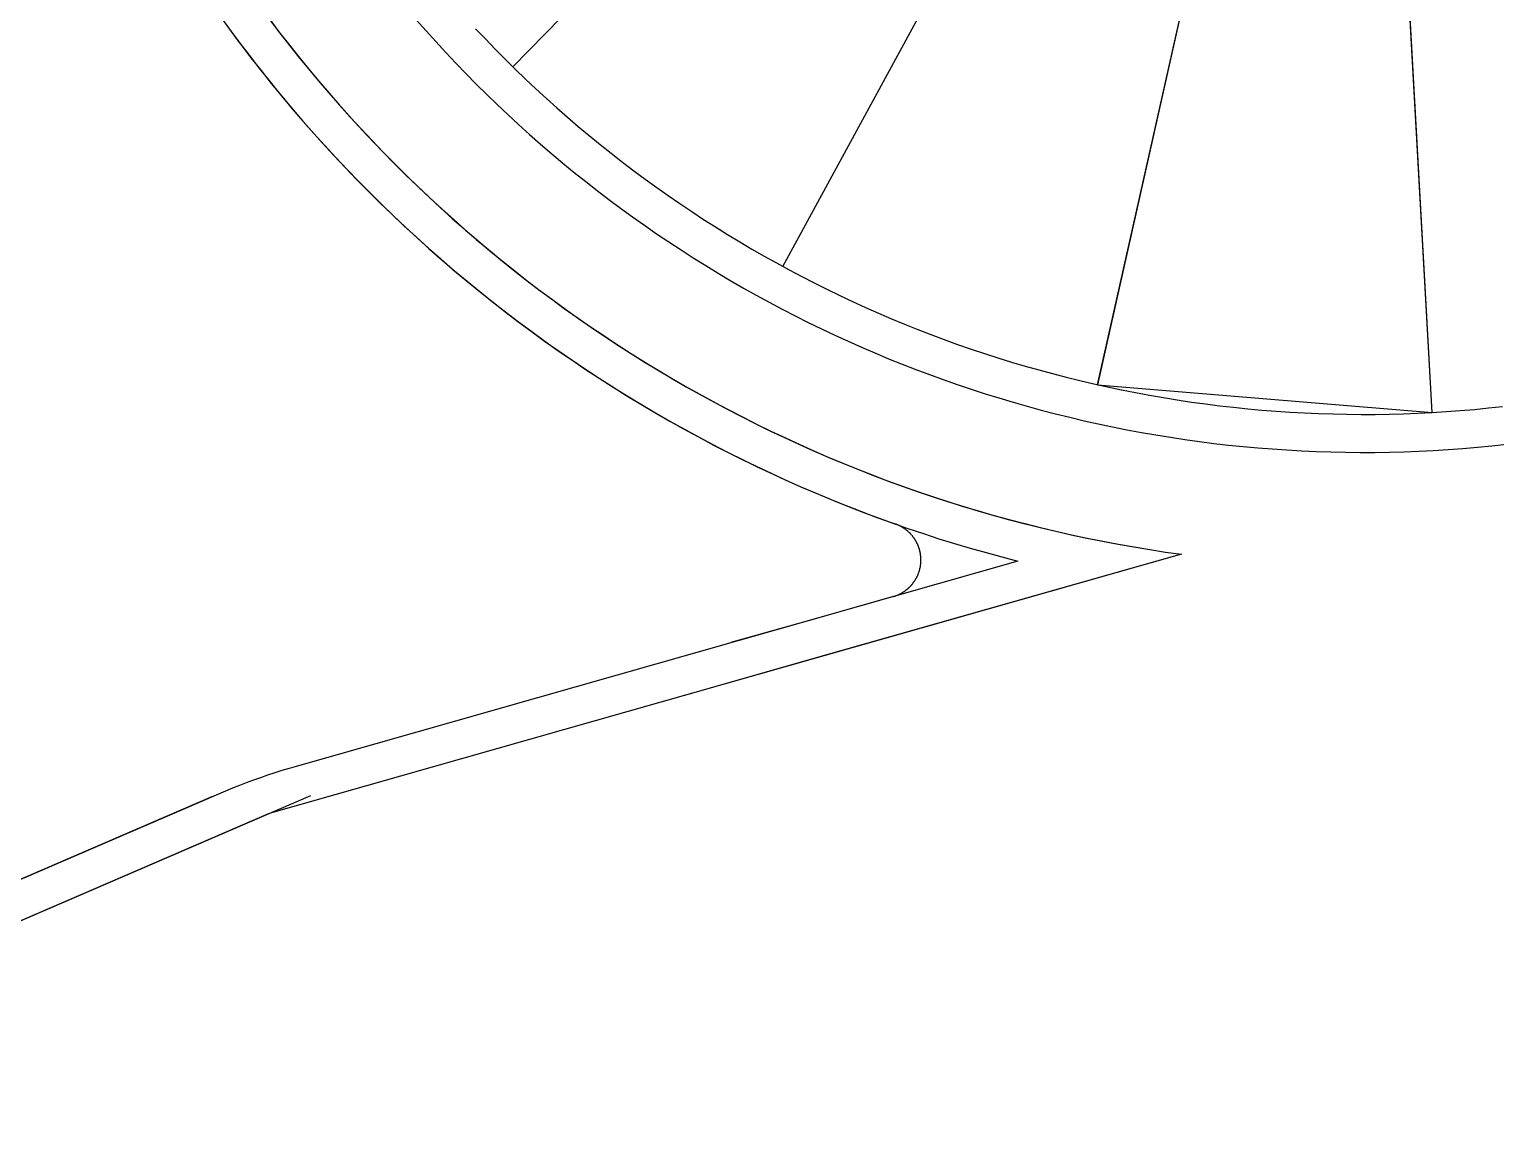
# Model space of a CAD drawing. Header units: metres. Extents: x 680594 to 684853, y 828874 to 830078.
# Drawn here: x 682036.2 to 682151.9, y 829428.9 to 829516.4 of the extents above; entities that cross this region are included whole.
import ezdxf

# ---------------------------------------------------------------- set-up
doc = ezdxf.new("R2010")
doc.units = ezdxf.units.M
doc.layers.add('PLOT_LINES', color=7, linetype='Continuous')

msp = doc.modelspace()

# ---------------------------------------------------------------- linework, layer by layer
at = {"layer": 'PLOT_LINES'}
for points in [[(682074.37, 829513.42), (682117.76, 829557.71)], [(682074.37, 829513.42), (682117.76, 829557.71)], [(682074.37, 829513.42), (682117.76, 829557.71)], [(682074.37, 829513.42), (682117.76, 829557.71)], [(682095.68, 829497.66), (682125.31, 829552.13)], [(682095.68, 829497.66), (682125.31, 829552.13)], [(682095.68, 829497.66), (682125.31, 829552.13)], [(682095.68, 829497.66), (682125.31, 829552.13)], [(682120.49, 829488.34), (682134.09, 829548.83)], [(682120.49, 829488.34), (682134.09, 829548.83)], [(682120.49, 829488.34), (682134.09, 829548.83)], [(682120.49, 829488.34), (682134.09, 829548.83)], [(682146.9, 829486.15), (682143.44, 829548.05)], [(682146.9, 829486.15), (682143.44, 829548.05)], [(682146.9, 829486.15), (682143.44, 829548.05)], [(682146.9, 829486.15), (682143.44, 829548.05)], [(682145.17, 829517.1), (682127.29, 829518.58), (682120.49, 829488.34), (682146.9, 829486.15), (682145.17, 829517.1)], [(682051.4, 829517.24), (682052.16, 829516.19), (682052.93, 829515.16), (682053.71, 829514.13), (682054.51, 829513.11), (682055.32, 829512.1), (682056.14, 829511.1), (682056.97, 829510.11), (682057.81, 829509.13), (682058.67, 829508.16), (682059.54, 829507.2), (682060.41, 829506.25), (682061.3, 829505.31), (682062.2, 829504.38), (682063.11, 829503.46), (682064.03, 829502.55), (682064.96, 829501.66), (682065.9, 829500.77), (682066.85, 829499.89), (682067.81, 829499.03), (682068.79, 829498.17), (682069.77, 829497.33), (682070.76, 829496.5), (682071.76, 829495.68), (682072.77, 829494.88), (682073.79, 829494.08), (682074.82, 829493.3), (682075.86, 829492.53), (682076.9, 829491.77), (682077.96, 829491.02), (682079.02, 829490.29), (682080.09, 829489.56), (682081.18, 829488.85), (682082.26, 829488.16), (682083.36, 829487.47), (682084.47, 829486.8), (682085.58, 829486.14), (682086.7, 829485.5), (682087.83, 829484.86), (682088.96, 829484.25), (682090.11, 829483.64), (682091.26, 829483.05), (682092.41, 829482.47), (682093.57, 829481.9), (682094.74, 829481.35), (682095.92, 829480.81), (682097.1, 829480.29), (682098.29, 829479.78), (682099.48, 829479.28), (682100.68, 829478.8), (682101.89, 829478.33), (682103.1, 829477.87), (682104.31, 829477.43), (682105.53, 829477), (682106.76, 829476.59), (682107.99, 829476.19), (682109.22, 829475.81), (682110.46, 829475.44), (682111.71, 829475.09), (682112.95, 829474.75), (682114.21, 829474.42)], [(682051.4, 829517.24), (682052.16, 829516.19), (682052.93, 829515.16), (682053.71, 829514.13), (682054.51, 829513.11), (682055.32, 829512.1), (682056.14, 829511.1), (682056.97, 829510.11), (682057.81, 829509.13), (682058.67, 829508.16), (682059.54, 829507.2), (682060.41, 829506.25), (682061.3, 829505.31), (682062.2, 829504.38), (682063.11, 829503.46), (682064.03, 829502.55), (682064.96, 829501.66), (682065.9, 829500.77), (682066.85, 829499.89), (682067.81, 829499.03), (682068.79, 829498.17), (682069.77, 829497.33), (682070.76, 829496.5), (682071.76, 829495.68), (682072.77, 829494.88), (682073.79, 829494.08), (682074.82, 829493.3), (682075.86, 829492.53), (682076.9, 829491.77), (682077.96, 829491.02), (682079.02, 829490.29), (682080.09, 829489.56), (682081.18, 829488.85), (682082.26, 829488.16), (682083.36, 829487.47), (682084.47, 829486.8), (682085.58, 829486.14), (682086.7, 829485.5), (682087.83, 829484.86), (682088.96, 829484.25), (682090.11, 829483.64), (682091.26, 829483.05), (682092.41, 829482.47), (682093.57, 829481.9), (682094.74, 829481.35), (682095.92, 829480.81), (682097.1, 829480.29), (682098.29, 829479.78), (682099.48, 829479.28), (682100.68, 829478.8), (682101.89, 829478.33), (682103.1, 829477.87), (682104.31, 829477.43), (682105.53, 829477), (682106.76, 829476.59), (682107.99, 829476.19), (682109.22, 829475.81), (682110.46, 829475.44), (682111.71, 829475.09), (682112.95, 829474.75), (682114.21, 829474.42)], [(682051.94, 829516.49), (682052.72, 829515.44), (682053.51, 829514.4), (682054.31, 829513.37), (682055.12, 829512.35), (682055.95, 829511.33), (682056.78, 829510.33), (682057.63, 829509.34), (682058.49, 829508.36), (682059.37, 829507.39), (682060.25, 829506.43), (682061.14, 829505.47), (682062.05, 829504.53), (682062.97, 829503.6), (682063.89, 829502.69), (682064.83, 829501.78), (682065.78, 829500.88), (682066.74, 829500), (682067.71, 829499.12), (682068.69, 829498.26), (682069.68, 829497.41), (682070.68, 829496.57), (682071.69, 829495.74), (682072.71, 829494.93), (682073.74, 829494.12), (682074.77, 829493.33), (682075.82, 829492.55), (682076.88, 829491.78), (682077.94, 829491.03), (682079.02, 829490.29), (682080.1, 829489.56), (682081.19, 829488.84), (682082.29, 829488.14), (682083.4, 829487.45), (682084.52, 829486.77), (682085.64, 829486.11), (682086.77, 829485.46), (682087.91, 829484.82), (682089.06, 829484.19), (682090.21, 829483.58), (682091.37, 829482.99), (682092.54, 829482.4), (682093.71, 829481.83), (682094.9, 829481.28), (682096.08, 829480.74), (682097.28, 829480.21), (682098.48, 829479.7), (682099.68, 829479.2), (682100.9, 829478.71), (682102.11, 829478.24), (682103.34, 829477.78), (682104.57, 829477.34)], [(682051.94, 829516.49), (682052.72, 829515.44), (682053.51, 829514.4), (682054.31, 829513.37), (682055.12, 829512.35), (682055.95, 829511.33), (682056.78, 829510.33), (682057.63, 829509.34), (682058.49, 829508.36), (682059.37, 829507.39), (682060.25, 829506.43), (682061.14, 829505.47), (682062.05, 829504.53), (682062.97, 829503.6), (682063.89, 829502.69), (682064.83, 829501.78), (682065.78, 829500.88), (682066.74, 829500), (682067.71, 829499.12), (682068.69, 829498.26), (682069.68, 829497.41), (682070.68, 829496.57), (682071.69, 829495.74), (682072.71, 829494.93), (682073.74, 829494.12), (682074.77, 829493.33), (682075.82, 829492.55), (682076.88, 829491.78), (682077.94, 829491.03), (682079.02, 829490.29), (682080.1, 829489.56), (682081.19, 829488.84), (682082.29, 829488.14), (682083.4, 829487.45), (682084.52, 829486.77), (682085.64, 829486.11), (682086.77, 829485.46), (682087.91, 829484.82), (682089.06, 829484.19), (682090.21, 829483.58), (682091.37, 829482.99), (682092.54, 829482.4), (682093.71, 829481.83), (682094.9, 829481.28), (682096.08, 829480.74), (682097.28, 829480.21), (682098.48, 829479.7), (682099.68, 829479.2), (682100.9, 829478.71), (682102.11, 829478.24), (682103.34, 829477.78), (682104.57, 829477.34)], [(682055.14, 829517.22), (682055.9, 829516.21), (682056.67, 829515.22), (682057.46, 829514.23), (682058.25, 829513.25), (682059.06, 829512.29), (682059.88, 829511.33), (682060.71, 829510.38), (682061.55, 829509.44), (682062.4, 829508.52), (682063.27, 829507.6), (682064.14, 829506.69), (682065.02, 829505.79), (682065.92, 829504.9), (682066.82, 829504.03), (682067.74, 829503.16), (682068.66, 829502.3), (682069.6, 829501.46), (682070.54, 829500.62), (682071.49, 829499.8), (682072.46, 829498.99), (682073.43, 829498.19), (682074.41, 829497.4), (682075.41, 829496.62), (682076.41, 829495.86), (682077.42, 829495.1), (682078.43, 829494.36), (682079.46, 829493.63), (682080.5, 829492.91), (682081.54, 829492.21), (682082.59, 829491.51), (682083.65, 829490.83), (682084.72, 829490.16), (682085.79, 829489.5), (682086.88, 829488.86), (682087.97, 829488.23), (682089.06, 829487.61), (682090.17, 829487), (682091.28, 829486.41), (682092.4, 829485.83), (682093.53, 829485.26), (682094.66, 829484.71), (682095.8, 829484.17), (682096.94, 829483.64), (682098.09, 829483.13), (682099.25, 829482.63), (682100.41, 829482.14), (682101.58, 829481.67), (682102.75, 829481.21), (682103.93, 829480.76), (682105.11, 829480.33), (682106.3, 829479.91), (682107.49, 829479.51), (682108.69, 829479.12), (682109.9, 829478.74), (682111.1, 829478.38), (682112.31, 829478.03), (682113.53, 829477.7), (682114.75, 829477.38), (682115.97, 829477.07), (682117.2, 829476.78), (682118.42, 829476.5), (682119.66, 829476.24), (682120.89, 829475.99), (682122.13, 829475.76), (682123.37, 829475.54), (682124.61, 829475.34), (682125.86, 829475.14), (682127.11, 829474.97)], [(682055.14, 829517.22), (682055.9, 829516.21), (682056.67, 829515.22), (682057.46, 829514.23), (682058.25, 829513.25), (682059.06, 829512.29), (682059.88, 829511.33), (682060.71, 829510.38), (682061.55, 829509.44), (682062.4, 829508.52), (682063.27, 829507.6), (682064.14, 829506.69), (682065.02, 829505.79), (682065.92, 829504.9), (682066.82, 829504.03), (682067.74, 829503.16), (682068.66, 829502.3), (682069.6, 829501.46), (682070.54, 829500.62), (682071.49, 829499.8), (682072.46, 829498.99), (682073.43, 829498.19), (682074.41, 829497.4), (682075.41, 829496.62), (682076.41, 829495.86), (682077.42, 829495.1), (682078.43, 829494.36), (682079.46, 829493.63), (682080.5, 829492.91), (682081.54, 829492.21), (682082.59, 829491.51), (682083.65, 829490.83), (682084.72, 829490.16), (682085.79, 829489.5), (682086.88, 829488.86), (682087.97, 829488.23), (682089.06, 829487.61), (682090.17, 829487), (682091.28, 829486.41), (682092.4, 829485.83), (682093.53, 829485.26), (682094.66, 829484.71), (682095.8, 829484.17), (682096.94, 829483.64), (682098.09, 829483.13), (682099.25, 829482.63), (682100.41, 829482.14), (682101.58, 829481.67), (682102.75, 829481.21), (682103.93, 829480.76), (682105.11, 829480.33), (682106.3, 829479.91), (682107.49, 829479.51), (682108.69, 829479.12), (682109.9, 829478.74), (682111.1, 829478.38), (682112.31, 829478.03), (682113.53, 829477.7), (682114.75, 829477.38), (682115.97, 829477.07), (682117.2, 829476.78), (682118.42, 829476.5), (682119.66, 829476.24), (682120.89, 829475.99), (682122.13, 829475.76), (682123.37, 829475.54), (682124.61, 829475.34), (682125.86, 829475.14), (682127.11, 829474.97)], [(682055.26, 829517.05), (682056.02, 829516.05), (682056.79, 829515.06), (682057.58, 829514.08), (682058.37, 829513.11), (682059.18, 829512.14), (682060, 829511.19), (682060.83, 829510.25), (682061.67, 829509.31), (682062.52, 829508.39), (682063.38, 829507.47), (682064.26, 829506.57), (682065.14, 829505.67), (682066.03, 829504.79), (682066.94, 829503.91), (682067.85, 829503.05), (682068.78, 829502.2), (682069.71, 829501.36), (682070.65, 829500.53), (682071.61, 829499.71), (682072.57, 829498.9), (682073.54, 829498.1), (682074.52, 829497.32), (682075.51, 829496.54), (682076.51, 829495.78), (682077.52, 829495.03), (682078.54, 829494.29), (682079.56, 829493.56), (682080.59, 829492.84), (682081.64, 829492.14), (682082.69, 829491.45), (682083.74, 829490.77), (682084.81, 829490.1), (682085.88, 829489.45), (682086.96, 829488.81), (682088.05, 829488.18), (682089.15, 829487.56), (682090.25, 829486.96), (682091.36, 829486.37), (682092.48, 829485.79), (682093.6, 829485.23), (682094.73, 829484.68), (682095.87, 829484.14), (682097.01, 829483.61), (682098.16, 829483.1), (682099.31, 829482.6), (682100.47, 829482.12), (682101.64, 829481.65), (682102.81, 829481.19), (682103.98, 829480.74), (682105.16, 829480.31), (682106.35, 829479.9), (682107.54, 829479.49), (682108.74, 829479.1), (682109.94, 829478.73), (682111.14, 829478.37), (682112.35, 829478.02), (682113.56, 829477.69), (682114.78, 829477.37), (682116, 829477.07), (682117.22, 829476.78), (682118.44, 829476.5), (682119.67, 829476.24), (682120.91, 829475.99), (682122.14, 829475.76), (682123.38, 829475.54), (682124.62, 829475.33), (682125.86, 829475.14), (682127.11, 829474.97)], [(682055.26, 829517.05), (682056.02, 829516.05), (682056.79, 829515.06), (682057.58, 829514.08), (682058.37, 829513.11), (682059.18, 829512.14), (682060, 829511.19), (682060.83, 829510.25), (682061.67, 829509.31), (682062.52, 829508.39), (682063.38, 829507.47), (682064.26, 829506.57), (682065.14, 829505.67), (682066.03, 829504.79), (682066.94, 829503.91), (682067.85, 829503.05), (682068.78, 829502.2), (682069.71, 829501.36), (682070.65, 829500.53), (682071.61, 829499.71), (682072.57, 829498.9), (682073.54, 829498.1), (682074.52, 829497.32), (682075.51, 829496.54), (682076.51, 829495.78), (682077.52, 829495.03), (682078.54, 829494.29), (682079.56, 829493.56), (682080.59, 829492.84), (682081.64, 829492.14), (682082.69, 829491.45), (682083.74, 829490.77), (682084.81, 829490.1), (682085.88, 829489.45), (682086.96, 829488.81), (682088.05, 829488.18), (682089.15, 829487.56), (682090.25, 829486.96), (682091.36, 829486.37), (682092.48, 829485.79), (682093.6, 829485.23), (682094.73, 829484.68), (682095.87, 829484.14), (682097.01, 829483.61), (682098.16, 829483.1), (682099.31, 829482.6), (682100.47, 829482.12), (682101.64, 829481.65), (682102.81, 829481.19), (682103.98, 829480.74), (682105.16, 829480.31), (682106.35, 829479.9), (682107.54, 829479.49), (682108.74, 829479.1), (682109.94, 829478.73), (682111.14, 829478.37), (682112.35, 829478.02), (682113.56, 829477.69), (682114.78, 829477.37), (682116, 829477.07), (682117.22, 829476.78), (682118.44, 829476.5), (682119.67, 829476.24), (682120.91, 829475.99), (682122.14, 829475.76), (682123.38, 829475.54), (682124.62, 829475.33), (682125.86, 829475.14), (682127.11, 829474.97)], [(682066.76, 829517.13), (682067.53, 829516.26), (682068.3, 829515.4), (682069.08, 829514.55), (682069.88, 829513.71), (682070.68, 829512.87), (682071.49, 829512.05), (682072.31, 829511.24), (682073.14, 829510.43), (682073.98, 829509.64), (682074.83, 829508.85), (682075.69, 829508.08), (682076.56, 829507.31), (682077.44, 829506.56), (682078.32, 829505.82), (682079.22, 829505.08), (682080.12, 829504.36), (682081.03, 829503.65), (682081.95, 829502.95), (682082.88, 829502.26), (682083.82, 829501.58), (682084.76, 829500.91), (682085.71, 829500.25), (682086.67, 829499.6), (682087.64, 829498.97), (682088.61, 829498.34), (682089.59, 829497.73), (682090.58, 829497.13), (682091.57, 829496.54), (682092.58, 829495.96), (682093.58, 829495.39), (682094.6, 829494.84), (682095.62, 829494.3), (682096.65, 829493.77), (682097.68, 829493.25), (682098.72, 829492.74), (682099.77, 829492.25), (682100.82, 829491.76), (682101.88, 829491.3), (682102.94, 829490.84), (682104.01, 829490.39), (682105.08, 829489.96), (682106.16, 829489.54), (682107.24, 829489.13), (682108.33, 829488.74), (682109.42, 829488.36), (682110.52, 829487.99), (682111.62, 829487.63), (682112.72, 829487.29), (682113.83, 829486.96), (682114.94, 829486.64), (682116.06, 829486.34), (682117.18, 829486.05), (682118.3, 829485.77), (682119.43, 829485.5), (682120.55, 829485.25), (682121.69, 829485.01), (682122.82, 829484.79), (682123.96, 829484.57), (682125.1, 829484.38), (682126.24, 829484.19), (682127.38, 829484.02), (682128.53, 829483.86), (682129.68, 829483.71), (682130.83, 829483.58), (682131.98, 829483.46), (682133.13, 829483.36), (682134.28, 829483.27), (682135.43, 829483.19), (682136.59, 829483.12), (682137.74, 829483.07), (682138.9, 829483.03), (682140.06, 829483.01), (682141.21, 829483), (682142.37, 829483), (682143.53, 829483.02), (682144.68, 829483.05), (682145.84, 829483.09), (682146.99, 829483.15), (682148.15, 829483.22), (682149.3, 829483.3), (682150.46, 829483.4), (682151.61, 829483.51), (682152.76, 829483.64)], [(682066.76, 829517.13), (682067.53, 829516.26), (682068.3, 829515.4), (682069.08, 829514.55), (682069.88, 829513.71), (682070.68, 829512.87), (682071.49, 829512.05), (682072.31, 829511.24), (682073.14, 829510.43), (682073.98, 829509.64), (682074.83, 829508.85), (682075.69, 829508.08), (682076.56, 829507.31), (682077.44, 829506.56), (682078.32, 829505.82), (682079.22, 829505.08), (682080.12, 829504.36), (682081.03, 829503.65), (682081.95, 829502.95), (682082.88, 829502.26), (682083.82, 829501.58), (682084.76, 829500.91), (682085.71, 829500.25), (682086.67, 829499.6), (682087.64, 829498.97), (682088.61, 829498.34), (682089.59, 829497.73), (682090.58, 829497.13), (682091.57, 829496.54), (682092.58, 829495.96), (682093.58, 829495.39), (682094.6, 829494.84), (682095.62, 829494.3), (682096.65, 829493.77), (682097.68, 829493.25), (682098.72, 829492.74), (682099.77, 829492.25), (682100.82, 829491.76), (682101.88, 829491.3), (682102.94, 829490.84), (682104.01, 829490.39), (682105.08, 829489.96), (682106.16, 829489.54), (682107.24, 829489.13), (682108.33, 829488.74), (682109.42, 829488.36), (682110.52, 829487.99), (682111.62, 829487.63), (682112.72, 829487.29), (682113.83, 829486.96), (682114.94, 829486.64), (682116.06, 829486.34), (682117.18, 829486.05), (682118.3, 829485.77), (682119.43, 829485.5), (682120.55, 829485.25), (682121.69, 829485.01), (682122.82, 829484.79), (682123.96, 829484.57), (682125.1, 829484.38), (682126.24, 829484.19), (682127.38, 829484.02), (682128.53, 829483.86), (682129.68, 829483.71), (682130.83, 829483.58), (682131.98, 829483.46), (682133.13, 829483.36), (682134.28, 829483.27), (682135.43, 829483.19), (682136.59, 829483.12), (682137.74, 829483.07), (682138.9, 829483.03), (682140.06, 829483.01), (682141.21, 829483), (682142.37, 829483), (682143.53, 829483.02), (682144.68, 829483.05), (682145.84, 829483.09), (682146.99, 829483.15), (682148.15, 829483.22), (682149.3, 829483.3), (682150.46, 829483.4), (682151.61, 829483.51), (682152.76, 829483.64)], [(682066.76, 829517.13), (682067.53, 829516.26), (682068.3, 829515.4), (682069.08, 829514.55), (682069.88, 829513.71), (682070.68, 829512.87), (682071.49, 829512.05), (682072.31, 829511.24), (682073.14, 829510.43), (682073.98, 829509.64), (682074.83, 829508.85), (682075.69, 829508.08), (682076.56, 829507.31), (682077.44, 829506.56), (682078.32, 829505.82), (682079.22, 829505.08), (682080.12, 829504.36), (682081.03, 829503.65), (682081.95, 829502.95), (682082.88, 829502.26), (682083.82, 829501.58), (682084.76, 829500.91), (682085.71, 829500.25), (682086.67, 829499.6), (682087.64, 829498.97), (682088.61, 829498.34), (682089.59, 829497.73), (682090.58, 829497.13), (682091.57, 829496.54), (682092.58, 829495.96), (682093.58, 829495.39), (682094.6, 829494.84), (682095.62, 829494.3), (682096.65, 829493.77), (682097.68, 829493.25), (682098.72, 829492.74), (682099.77, 829492.25), (682100.82, 829491.76), (682101.88, 829491.3), (682102.94, 829490.84), (682104.01, 829490.39), (682105.08, 829489.96), (682106.16, 829489.54), (682107.24, 829489.13), (682108.33, 829488.74), (682109.42, 829488.36), (682110.52, 829487.99), (682111.62, 829487.63), (682112.72, 829487.29), (682113.83, 829486.96), (682114.94, 829486.64), (682116.06, 829486.34), (682117.18, 829486.05), (682118.3, 829485.77), (682119.43, 829485.5), (682120.55, 829485.25), (682121.69, 829485.01), (682122.82, 829484.79), (682123.96, 829484.57), (682125.1, 829484.38), (682126.24, 829484.19), (682127.38, 829484.02), (682128.53, 829483.86), (682129.68, 829483.71), (682130.83, 829483.58), (682131.98, 829483.46), (682133.13, 829483.36), (682134.28, 829483.27), (682135.43, 829483.19), (682136.59, 829483.12), (682137.74, 829483.07), (682138.9, 829483.03), (682140.06, 829483.01), (682141.21, 829483), (682142.37, 829483), (682143.53, 829483.02), (682144.68, 829483.05), (682145.84, 829483.09), (682146.99, 829483.15), (682148.15, 829483.22), (682149.3, 829483.3), (682150.46, 829483.4), (682151.61, 829483.51), (682152.76, 829483.64)], [(682066.76, 829517.13), (682067.53, 829516.26), (682068.3, 829515.4), (682069.08, 829514.55), (682069.88, 829513.71), (682070.68, 829512.87), (682071.49, 829512.05), (682072.31, 829511.24), (682073.14, 829510.43), (682073.98, 829509.64), (682074.83, 829508.85), (682075.69, 829508.08), (682076.56, 829507.31), (682077.44, 829506.56), (682078.32, 829505.82), (682079.22, 829505.08), (682080.12, 829504.36), (682081.03, 829503.65), (682081.95, 829502.95), (682082.88, 829502.26), (682083.82, 829501.58), (682084.76, 829500.91), (682085.71, 829500.25), (682086.67, 829499.6), (682087.64, 829498.97), (682088.61, 829498.34), (682089.59, 829497.73), (682090.58, 829497.13), (682091.57, 829496.54), (682092.58, 829495.96), (682093.58, 829495.39), (682094.6, 829494.84), (682095.62, 829494.3), (682096.65, 829493.77), (682097.68, 829493.25), (682098.72, 829492.74), (682099.77, 829492.25), (682100.82, 829491.76), (682101.88, 829491.3), (682102.94, 829490.84), (682104.01, 829490.39), (682105.08, 829489.96), (682106.16, 829489.54), (682107.24, 829489.13), (682108.33, 829488.74), (682109.42, 829488.36), (682110.52, 829487.99), (682111.62, 829487.63), (682112.72, 829487.29), (682113.83, 829486.96), (682114.94, 829486.64), (682116.06, 829486.34), (682117.18, 829486.05), (682118.3, 829485.77), (682119.43, 829485.5), (682120.55, 829485.25), (682121.69, 829485.01), (682122.82, 829484.79), (682123.96, 829484.57), (682125.1, 829484.38), (682126.24, 829484.19), (682127.38, 829484.02), (682128.53, 829483.86), (682129.68, 829483.71), (682130.83, 829483.58), (682131.98, 829483.46), (682133.13, 829483.36), (682134.28, 829483.27), (682135.43, 829483.19), (682136.59, 829483.12), (682137.74, 829483.07), (682138.9, 829483.03), (682140.06, 829483.01), (682141.21, 829483), (682142.37, 829483), (682143.53, 829483.02), (682144.68, 829483.05), (682145.84, 829483.09), (682146.99, 829483.15), (682148.15, 829483.22), (682149.3, 829483.3), (682150.46, 829483.4), (682151.61, 829483.51), (682152.76, 829483.64)], [(682071.44, 829516.42), (682072.21, 829515.61), (682072.99, 829514.8), (682073.77, 829514.01), (682074.57, 829513.22), (682075.38, 829512.45), (682076.19, 829511.68), (682077.02, 829510.92), (682077.85, 829510.18), (682078.69, 829509.44), (682079.54, 829508.71), (682080.4, 829507.99), (682081.27, 829507.29), (682082.14, 829506.59), (682083.03, 829505.9), (682083.92, 829505.22), (682084.82, 829504.56), (682085.72, 829503.9), (682086.64, 829503.26), (682087.56, 829502.62), (682088.49, 829502), (682089.42, 829501.38), (682090.37, 829500.78), (682091.32, 829500.19), (682092.27, 829499.61), (682093.24, 829499.04), (682094.21, 829498.48), (682095.18, 829497.94), (682096.17, 829497.4), (682097.16, 829496.88), (682098.15, 829496.37), (682099.15, 829495.87), (682100.16, 829495.38), (682101.17, 829494.9), (682102.19, 829494.44), (682103.21, 829493.99), (682104.24, 829493.54), (682105.28, 829493.12), (682106.32, 829492.7), (682107.36, 829492.29), (682108.41, 829491.9), (682109.46, 829491.52), (682110.52, 829491.15), (682111.58, 829490.8), (682112.64, 829490.45), (682113.71, 829490.12), (682114.78, 829489.81), (682115.86, 829489.5), (682116.94, 829489.21), (682118.02, 829488.93), (682119.11, 829488.66), (682120.2, 829488.4), (682121.29, 829488.16), (682122.39, 829487.93), (682123.49, 829487.71), (682124.59, 829487.51), (682125.69, 829487.32), (682126.79, 829487.14), (682127.9, 829486.97), (682129.01, 829486.82), (682130.12, 829486.68), (682131.23, 829486.56), (682132.35, 829486.44), (682133.46, 829486.34), (682134.58, 829486.25), (682135.69, 829486.18), (682136.81, 829486.12), (682137.93, 829486.07), (682139.05, 829486.03), (682140.16, 829486.01), (682141.28, 829486), (682142.4, 829486), (682143.52, 829486.02), (682144.64, 829486.05), (682145.76, 829486.09), (682146.88, 829486.15), (682147.99, 829486.22), (682149.11, 829486.3), (682150.23, 829486.39), (682151.34, 829486.5), (682152.45, 829486.62)], [(682071.44, 829516.42), (682072.21, 829515.61), (682072.99, 829514.8), (682073.77, 829514.01), (682074.57, 829513.22), (682075.38, 829512.45), (682076.19, 829511.68), (682077.02, 829510.92), (682077.85, 829510.18), (682078.69, 829509.44), (682079.54, 829508.71), (682080.4, 829507.99), (682081.27, 829507.29), (682082.14, 829506.59), (682083.03, 829505.9), (682083.92, 829505.22), (682084.82, 829504.56), (682085.72, 829503.9), (682086.64, 829503.26), (682087.56, 829502.62), (682088.49, 829502), (682089.42, 829501.38), (682090.37, 829500.78), (682091.32, 829500.19), (682092.27, 829499.61), (682093.24, 829499.04), (682094.21, 829498.48), (682095.18, 829497.94), (682096.17, 829497.4), (682097.16, 829496.88), (682098.15, 829496.37), (682099.15, 829495.87), (682100.16, 829495.38), (682101.17, 829494.9), (682102.19, 829494.44), (682103.21, 829493.99), (682104.24, 829493.54), (682105.28, 829493.12), (682106.32, 829492.7), (682107.36, 829492.29), (682108.41, 829491.9), (682109.46, 829491.52), (682110.52, 829491.15), (682111.58, 829490.8), (682112.64, 829490.45), (682113.71, 829490.12), (682114.78, 829489.81), (682115.86, 829489.5), (682116.94, 829489.21), (682118.02, 829488.93), (682119.11, 829488.66), (682120.2, 829488.4), (682121.29, 829488.16), (682122.39, 829487.93), (682123.49, 829487.71), (682124.59, 829487.51), (682125.69, 829487.32), (682126.79, 829487.14), (682127.9, 829486.97), (682129.01, 829486.82), (682130.12, 829486.68), (682131.23, 829486.56), (682132.35, 829486.44), (682133.46, 829486.34), (682134.58, 829486.25), (682135.69, 829486.18), (682136.81, 829486.12), (682137.93, 829486.07), (682139.05, 829486.03), (682140.16, 829486.01), (682141.28, 829486), (682142.4, 829486), (682143.52, 829486.02), (682144.64, 829486.05), (682145.76, 829486.09), (682146.88, 829486.15), (682147.99, 829486.22), (682149.11, 829486.3), (682150.23, 829486.39), (682151.34, 829486.5), (682152.45, 829486.62)], [(682071.44, 829516.42), (682072.21, 829515.61), (682072.99, 829514.8), (682073.77, 829514.01), (682074.57, 829513.22), (682075.38, 829512.45), (682076.19, 829511.68), (682077.02, 829510.92), (682077.85, 829510.18), (682078.69, 829509.44), (682079.54, 829508.71), (682080.4, 829507.99), (682081.27, 829507.29), (682082.14, 829506.59), (682083.03, 829505.9), (682083.92, 829505.22), (682084.82, 829504.56), (682085.72, 829503.9), (682086.64, 829503.26), (682087.56, 829502.62), (682088.49, 829502), (682089.42, 829501.38), (682090.37, 829500.78), (682091.32, 829500.19), (682092.27, 829499.61), (682093.24, 829499.04), (682094.21, 829498.48), (682095.18, 829497.94), (682096.17, 829497.4), (682097.16, 829496.88), (682098.15, 829496.37), (682099.15, 829495.87), (682100.16, 829495.38), (682101.17, 829494.9), (682102.19, 829494.44), (682103.21, 829493.99), (682104.24, 829493.54), (682105.28, 829493.12), (682106.32, 829492.7), (682107.36, 829492.29), (682108.41, 829491.9), (682109.46, 829491.52), (682110.52, 829491.15), (682111.58, 829490.8), (682112.64, 829490.45), (682113.71, 829490.12), (682114.78, 829489.81), (682115.86, 829489.5), (682116.94, 829489.21), (682118.02, 829488.93), (682119.11, 829488.66), (682120.2, 829488.4), (682121.29, 829488.16), (682122.39, 829487.93), (682123.49, 829487.71), (682124.59, 829487.51), (682125.69, 829487.32), (682126.79, 829487.14), (682127.9, 829486.97), (682129.01, 829486.82), (682130.12, 829486.68), (682131.23, 829486.56), (682132.35, 829486.44), (682133.46, 829486.34), (682134.58, 829486.25), (682135.69, 829486.18), (682136.81, 829486.12), (682137.93, 829486.07), (682139.05, 829486.03), (682140.16, 829486.01), (682141.28, 829486), (682142.4, 829486), (682143.52, 829486.02), (682144.64, 829486.05), (682145.76, 829486.09), (682146.88, 829486.15), (682147.99, 829486.22), (682149.11, 829486.3), (682150.23, 829486.39), (682151.34, 829486.5), (682152.45, 829486.62)], [(682071.44, 829516.42), (682072.21, 829515.61), (682072.99, 829514.8), (682073.77, 829514.01), (682074.57, 829513.22), (682075.38, 829512.45), (682076.19, 829511.68), (682077.02, 829510.92), (682077.85, 829510.18), (682078.69, 829509.44), (682079.54, 829508.71), (682080.4, 829507.99), (682081.27, 829507.29), (682082.14, 829506.59), (682083.03, 829505.9), (682083.92, 829505.22), (682084.82, 829504.56), (682085.72, 829503.9), (682086.64, 829503.26), (682087.56, 829502.62), (682088.49, 829502), (682089.42, 829501.38), (682090.37, 829500.78), (682091.32, 829500.19), (682092.27, 829499.61), (682093.24, 829499.04), (682094.21, 829498.48), (682095.18, 829497.94), (682096.17, 829497.4), (682097.16, 829496.88), (682098.15, 829496.37), (682099.15, 829495.87), (682100.16, 829495.38), (682101.17, 829494.9), (682102.19, 829494.44), (682103.21, 829493.99), (682104.24, 829493.54), (682105.28, 829493.12), (682106.32, 829492.7), (682107.36, 829492.29), (682108.41, 829491.9), (682109.46, 829491.52), (682110.52, 829491.15), (682111.58, 829490.8), (682112.64, 829490.45), (682113.71, 829490.12), (682114.78, 829489.81), (682115.86, 829489.5), (682116.94, 829489.21), (682118.02, 829488.93), (682119.11, 829488.66), (682120.2, 829488.4), (682121.29, 829488.16), (682122.39, 829487.93), (682123.49, 829487.71), (682124.59, 829487.51), (682125.69, 829487.32), (682126.79, 829487.14), (682127.9, 829486.97), (682129.01, 829486.82), (682130.12, 829486.68), (682131.23, 829486.56), (682132.35, 829486.44), (682133.46, 829486.34), (682134.58, 829486.25), (682135.69, 829486.18), (682136.81, 829486.12), (682137.93, 829486.07), (682139.05, 829486.03), (682140.16, 829486.01), (682141.28, 829486), (682142.4, 829486), (682143.52, 829486.02), (682144.64, 829486.05), (682145.76, 829486.09), (682146.88, 829486.15), (682147.99, 829486.22), (682149.11, 829486.3), (682150.23, 829486.39), (682151.34, 829486.5), (682152.45, 829486.62)], [(682104.39, 829471.63), (682104.42, 829471.64), (682104.45, 829471.65), (682104.49, 829471.66), (682104.52, 829471.67), (682104.55, 829471.68), (682104.59, 829471.69), (682104.62, 829471.7), (682104.65, 829471.72), (682104.68, 829471.73), (682104.72, 829471.74), (682104.75, 829471.76), (682104.78, 829471.77), (682104.81, 829471.78), (682104.85, 829471.8), (682104.88, 829471.81), (682104.91, 829471.83), (682104.94, 829471.85), (682104.97, 829471.86), (682105, 829471.88), (682105.03, 829471.9), (682105.06, 829471.91), (682105.09, 829471.93), (682105.12, 829471.95), (682105.15, 829471.97), (682105.18, 829471.99), (682105.21, 829472.01), (682105.24, 829472.02), (682105.27, 829472.04), (682105.3, 829472.06), (682105.33, 829472.08), (682105.36, 829472.11), (682105.38, 829472.13), (682105.41, 829472.15), (682105.44, 829472.17), (682105.47, 829472.19), (682105.49, 829472.21), (682105.52, 829472.24), (682105.55, 829472.26), (682105.57, 829472.28), (682105.6, 829472.31), (682105.62, 829472.33), (682105.65, 829472.35), (682105.67, 829472.38), (682105.7, 829472.4), (682105.72, 829472.43), (682105.75, 829472.45), (682105.77, 829472.48), (682105.8, 829472.51), (682105.82, 829472.53), (682105.84, 829472.56), (682105.86, 829472.59), (682105.89, 829472.61), (682105.91, 829472.64), (682105.93, 829472.67), (682105.95, 829472.7), (682105.97, 829472.72), (682105.99, 829472.75), (682106.01, 829472.78), (682106.03, 829472.81), (682106.05, 829472.84), (682106.07, 829472.87), (682106.09, 829472.9), (682106.11, 829472.93), (682106.13, 829472.96), (682106.15, 829472.99), (682106.17, 829473.02), (682106.18, 829473.05), (682106.2, 829473.08), (682106.22, 829473.11), (682106.23, 829473.14), (682106.25, 829473.17), (682106.26, 829473.2), (682106.28, 829473.23), (682106.29, 829473.27), (682106.31, 829473.3), (682106.32, 829473.33), (682106.34, 829473.36), (682106.35, 829473.39), (682106.36, 829473.43), (682106.37, 829473.46), (682106.39, 829473.49), (682106.4, 829473.53), (682106.41, 829473.56), (682106.42, 829473.59), (682106.43, 829473.63), (682106.44, 829473.66), (682106.45, 829473.69), (682106.46, 829473.73), (682106.47, 829473.76), (682106.48, 829473.79), (682106.49, 829473.83), (682106.49, 829473.86), (682106.5, 829473.9), (682106.51, 829473.93), (682106.52, 829473.97), (682106.52, 829474), (682106.53, 829474.04), (682106.53, 829474.07), (682106.54, 829474.1), (682106.54, 829474.14), (682106.55, 829474.17), (682106.55, 829474.21), (682106.55, 829474.24), (682106.56, 829474.28), (682106.56, 829474.31), (682106.56, 829474.35), (682106.56, 829474.38), (682106.56, 829474.42), (682106.56, 829474.45), (682106.57, 829474.49), (682106.57, 829474.52), (682106.57, 829474.56), (682106.56, 829474.59), (682106.56, 829474.63), (682106.56, 829474.66), (682106.56, 829474.7), (682106.56, 829474.73), (682106.55, 829474.77), (682106.55, 829474.8), (682106.55, 829474.84), (682106.54, 829474.87), (682106.54, 829474.91), (682106.53, 829474.94), (682106.53, 829474.98), (682106.52, 829475.01), (682106.52, 829475.05), (682106.51, 829475.08), (682106.5, 829475.12), (682106.5, 829475.15), (682106.49, 829475.18), (682106.48, 829475.22), (682106.47, 829475.25), (682106.46, 829475.29), (682106.45, 829475.32), (682106.45, 829475.35), (682106.44, 829475.39), (682106.42, 829475.42), (682106.41, 829475.45), (682106.4, 829475.49), (682106.39, 829475.52), (682106.38, 829475.55), (682106.37, 829475.59), (682106.35, 829475.62), (682106.34, 829475.65), (682106.33, 829475.68), (682106.31, 829475.72), (682106.3, 829475.75), (682106.28, 829475.78), (682106.27, 829475.81), (682106.25, 829475.84), (682106.24, 829475.88), (682106.22, 829475.91), (682106.21, 829475.94), (682106.19, 829475.97), (682106.17, 829476), (682106.15, 829476.03), (682106.14, 829476.06), (682106.12, 829476.09), (682106.1, 829476.12), (682106.08, 829476.15), (682106.06, 829476.18), (682106.04, 829476.21), (682106.02, 829476.24), (682106, 829476.26), (682105.98, 829476.29), (682105.96, 829476.32), (682105.94, 829476.35), (682105.92, 829476.38), (682105.9, 829476.4), (682105.87, 829476.43), (682105.85, 829476.46), (682105.83, 829476.48), (682105.8, 829476.51), (682105.78, 829476.54), (682105.76, 829476.56), (682105.73, 829476.59), (682105.71, 829476.61), (682105.68, 829476.64), (682105.66, 829476.66), (682105.63, 829476.69), (682105.61, 829476.71), (682105.58, 829476.73), (682105.56, 829476.76), (682105.53, 829476.78), (682105.5, 829476.8), (682105.48, 829476.83), (682105.45, 829476.85), (682105.42, 829476.87), (682105.39, 829476.89), (682105.37, 829476.91), (682105.34, 829476.93), (682105.31, 829476.95), (682105.28, 829476.97), (682105.25, 829476.99), (682105.22, 829477.01), (682105.19, 829477.03), (682105.16, 829477.05), (682105.13, 829477.07), (682105.1, 829477.09), (682105.07, 829477.11), (682105.04, 829477.12), (682105.01, 829477.14), (682104.98, 829477.16), (682104.95, 829477.17), (682104.92, 829477.19), (682104.89, 829477.21), (682104.86, 829477.22), (682104.82, 829477.24), (682104.79, 829477.25), (682104.76, 829477.26), (682104.73, 829477.28), (682104.7, 829477.29), (682104.66, 829477.3), (682104.63, 829477.32), (682104.6, 829477.33), (682104.57, 829477.34)], [(682104.39, 829471.63), (682104.42, 829471.64), (682104.45, 829471.65), (682104.49, 829471.66), (682104.52, 829471.67), (682104.55, 829471.68), (682104.59, 829471.69), (682104.62, 829471.7), (682104.65, 829471.72), (682104.68, 829471.73), (682104.72, 829471.74), (682104.75, 829471.76), (682104.78, 829471.77), (682104.81, 829471.78), (682104.85, 829471.8), (682104.88, 829471.81), (682104.91, 829471.83), (682104.94, 829471.85), (682104.97, 829471.86), (682105, 829471.88), (682105.03, 829471.9), (682105.06, 829471.91), (682105.09, 829471.93), (682105.12, 829471.95), (682105.15, 829471.97), (682105.18, 829471.99), (682105.21, 829472.01), (682105.24, 829472.02), (682105.27, 829472.04), (682105.3, 829472.06), (682105.33, 829472.08), (682105.36, 829472.11), (682105.38, 829472.13), (682105.41, 829472.15), (682105.44, 829472.17), (682105.47, 829472.19), (682105.49, 829472.21), (682105.52, 829472.24), (682105.55, 829472.26), (682105.57, 829472.28), (682105.6, 829472.31), (682105.62, 829472.33), (682105.65, 829472.35), (682105.67, 829472.38), (682105.7, 829472.4), (682105.72, 829472.43), (682105.75, 829472.45), (682105.77, 829472.48), (682105.8, 829472.51), (682105.82, 829472.53), (682105.84, 829472.56), (682105.86, 829472.59), (682105.89, 829472.61), (682105.91, 829472.64), (682105.93, 829472.67), (682105.95, 829472.7), (682105.97, 829472.72), (682105.99, 829472.75), (682106.01, 829472.78), (682106.03, 829472.81), (682106.05, 829472.84), (682106.07, 829472.87), (682106.09, 829472.9), (682106.11, 829472.93), (682106.13, 829472.96), (682106.15, 829472.99), (682106.17, 829473.02), (682106.18, 829473.05), (682106.2, 829473.08), (682106.22, 829473.11), (682106.23, 829473.14), (682106.25, 829473.17), (682106.26, 829473.2), (682106.28, 829473.23), (682106.29, 829473.27), (682106.31, 829473.3), (682106.32, 829473.33), (682106.34, 829473.36), (682106.35, 829473.39), (682106.36, 829473.43), (682106.37, 829473.46), (682106.39, 829473.49), (682106.4, 829473.53), (682106.41, 829473.56), (682106.42, 829473.59), (682106.43, 829473.63), (682106.44, 829473.66), (682106.45, 829473.69), (682106.46, 829473.73), (682106.47, 829473.76), (682106.48, 829473.79), (682106.49, 829473.83), (682106.49, 829473.86), (682106.5, 829473.9), (682106.51, 829473.93), (682106.52, 829473.97), (682106.52, 829474), (682106.53, 829474.04), (682106.53, 829474.07), (682106.54, 829474.1), (682106.54, 829474.14), (682106.55, 829474.17), (682106.55, 829474.21), (682106.55, 829474.24), (682106.56, 829474.28), (682106.56, 829474.31), (682106.56, 829474.35), (682106.56, 829474.38), (682106.56, 829474.42), (682106.56, 829474.45), (682106.57, 829474.49), (682106.57, 829474.52), (682106.57, 829474.56), (682106.56, 829474.59), (682106.56, 829474.63), (682106.56, 829474.66), (682106.56, 829474.7), (682106.56, 829474.73), (682106.55, 829474.77), (682106.55, 829474.8), (682106.55, 829474.84), (682106.54, 829474.87), (682106.54, 829474.91), (682106.53, 829474.94), (682106.53, 829474.98), (682106.52, 829475.01), (682106.52, 829475.05), (682106.51, 829475.08), (682106.5, 829475.12), (682106.5, 829475.15), (682106.49, 829475.18), (682106.48, 829475.22), (682106.47, 829475.25), (682106.46, 829475.29), (682106.45, 829475.32), (682106.45, 829475.35), (682106.44, 829475.39), (682106.42, 829475.42), (682106.41, 829475.45), (682106.4, 829475.49), (682106.39, 829475.52), (682106.38, 829475.55), (682106.37, 829475.59), (682106.35, 829475.62), (682106.34, 829475.65), (682106.33, 829475.68), (682106.31, 829475.72), (682106.3, 829475.75), (682106.28, 829475.78), (682106.27, 829475.81), (682106.25, 829475.84), (682106.24, 829475.88), (682106.22, 829475.91), (682106.21, 829475.94), (682106.19, 829475.97), (682106.17, 829476), (682106.15, 829476.03), (682106.14, 829476.06), (682106.12, 829476.09), (682106.1, 829476.12), (682106.08, 829476.15), (682106.06, 829476.18), (682106.04, 829476.21), (682106.02, 829476.24), (682106, 829476.26), (682105.98, 829476.29), (682105.96, 829476.32), (682105.94, 829476.35), (682105.92, 829476.38), (682105.9, 829476.4), (682105.87, 829476.43), (682105.85, 829476.46), (682105.83, 829476.48), (682105.8, 829476.51), (682105.78, 829476.54), (682105.76, 829476.56), (682105.73, 829476.59), (682105.71, 829476.61), (682105.68, 829476.64), (682105.66, 829476.66), (682105.63, 829476.69), (682105.61, 829476.71), (682105.58, 829476.73), (682105.56, 829476.76), (682105.53, 829476.78), (682105.5, 829476.8), (682105.48, 829476.83), (682105.45, 829476.85), (682105.42, 829476.87), (682105.39, 829476.89), (682105.37, 829476.91), (682105.34, 829476.93), (682105.31, 829476.95), (682105.28, 829476.97), (682105.25, 829476.99), (682105.22, 829477.01), (682105.19, 829477.03), (682105.16, 829477.05), (682105.13, 829477.07), (682105.1, 829477.09), (682105.07, 829477.11), (682105.04, 829477.12), (682105.01, 829477.14), (682104.98, 829477.16), (682104.95, 829477.17), (682104.92, 829477.19), (682104.89, 829477.21), (682104.86, 829477.22), (682104.82, 829477.24), (682104.79, 829477.25), (682104.76, 829477.26), (682104.73, 829477.28), (682104.7, 829477.29), (682104.66, 829477.3), (682104.63, 829477.32), (682104.6, 829477.33), (682104.57, 829477.34)], [(682127.11, 829474.97), (682055.16, 829454.51)], [(682127.11, 829474.97), (682055.16, 829454.51)], [(682127.11, 829474.97), (682098.31, 829466.78)], [(682127.11, 829474.97), (682098.31, 829466.78)], [(682114.21, 829474.42), (682057.28, 829458.23)], [(682114.21, 829474.42), (682057.28, 829458.23)], [(682104.39, 829471.63), (682097.49, 829469.67)], [(682104.39, 829471.63), (682097.49, 829469.67)], [(682097.49, 829469.67), (682091.58, 829467.99)], [(682097.49, 829469.67), (682091.58, 829467.99)], [(682098.31, 829466.78), (682087.92, 829463.83)], [(682098.31, 829466.78), (682087.92, 829463.83)], [(682057.28, 829458.23), (682056.72, 829458.07), (682056.15, 829457.9), (682055.59, 829457.72), (682055.03, 829457.53), (682054.47, 829457.34), (682053.91, 829457.14), (682053.35, 829456.94), (682052.8, 829456.73), (682052.25, 829456.51), (682051.7, 829456.28), (682051.16, 829456.05)], [(682057.28, 829458.23), (682056.72, 829458.07), (682056.15, 829457.9), (682055.59, 829457.72), (682055.03, 829457.53), (682054.47, 829457.34), (682053.91, 829457.14), (682053.35, 829456.94), (682052.8, 829456.73), (682052.25, 829456.51), (682051.7, 829456.28), (682051.16, 829456.05)], [(682051.16, 829456.05), (682004.86, 829436.09)], [(682051.16, 829456.05), (682004.86, 829436.09)], [(682058.42, 829455.92), (681995.69, 829428.86)], [(682058.42, 829455.92), (681995.69, 829428.86)], [(682050.69, 829455.85), (682004.86, 829436.09)], [(682050.69, 829455.85), (682004.86, 829436.09)], [(682055.16, 829454.51), (681995.69, 829428.86)], [(682055.16, 829454.51), (681995.69, 829428.86)]]:
    msp.add_lwpolyline(points, dxfattribs=at)

doc.saveas('drawing.dxf')
